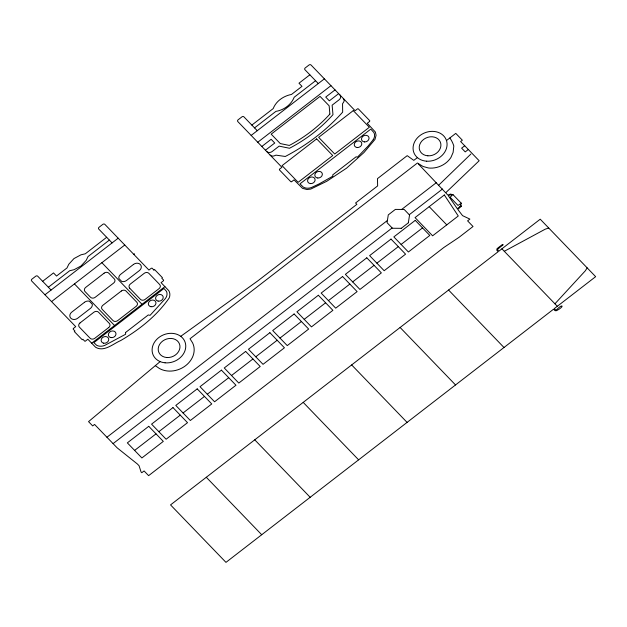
<?xml version="1.0" encoding="UTF-8"?>
<svg xmlns="http://www.w3.org/2000/svg" width="627" height="627" viewBox="0 0 627 627"><rect width="100%" height="100%" fill="white"/><g stroke="black" fill="none" stroke-linecap="round" stroke-linejoin="round"><path stroke-width="0.94" d="M408.342 222.773L409.556 215.03L404.188 209.465L395.371 209.402L388.285 214.881L387.063 222.695L392.431 228.259L401.17 228.322M461.535 205.585L461.237 206.322M461.182 206.416L457.788 209.41L462.561 215.649L469.882 219.089L467.593 220.853L473.032 226.504L459.003 237.343L443.869 247.477L148.623 475.65L144.085 470.948L141.796 472.719L141.051 471.943L139.061 465.736L137.368 463.988L117.139 447.827L94.575 424.432L92.671 425.905L88.54 421.626L160.136 361.607M587.162 267.862L585.328 270.793L554.934 303.797M438.775 185.114L470.869 154.062M445.938 192.544L479.161 160.747L460.633 141.53L462.35 140.205L455.766 133.379L446.479 140.558M73.241 328.564L75.718 326.651L31.64 280.943A1.466 1.223 -22.4 0 1 31.914 279.156L35.731 276.209A1.466 1.223 -22.4 0 1 37.738 276.225L42.652 281.311L53.514 272.917L56.524 276.037L67.011 267.933L68.782 264.249L73.962 258.575L80.985 254.813L85.311 253.786L106.668 237.288M309.848 74.817L298.977 83.211L301.995 86.338L291.508 94.442C283.647 95.907 276.17 100.955 273.2 108.581L251.85 125.086L243.934 116.873A1.466 1.223 -22.4 0 0 241.92 116.865L238.111 119.812A1.466 1.223 -22.4 0 0 237.829 121.591L281.915 167.299L279.43 169.212M48.357 287.237L69.707 270.731L74.041 269.704L81.063 265.942L86.244 260.276L88.015 256.584L109.364 240.086M254.546 127.884L275.904 111.379C283.835 110.086 291.187 104.764 294.204 97.232L315.553 80.734M44.972 294.768L118.189 238.189M251.161 135.416L324.378 78.837M51.555 301.595L124.773 245.016M257.744 142.243L330.962 85.664M261.827 146.475L271.13 139.28L274.744 143.027L265.44 150.214M335.037 89.896L325.734 97.083L329.34 100.829L338.651 93.635M80.005 322.952L93.885 312.222A3.394 2.829 -22.4 0 1 98.549 312.238L109.341 323.438A3.394 2.829 -22.4 0 1 108.683 327.56M151.428 268.144L148.936 270.065L104.85 224.364A1.466 1.223 -22.4 0 0 102.844 224.348L99.027 227.295A1.466 1.223 -22.4 0 0 98.752 229.074L112.084 242.9M153.913 270.057L154.563 269.547L162.464 277.737L161.805 278.239L163.631 280.128M163.537 280.724L161.061 282.644L168.804 290.669C170.129 292.856 170.176 295.654 169.18 297.974C156.844 315.804 139.272 329.724 120.643 340.586C113.33 343.627 104.106 352.398 95.594 347.248L87.851 339.223L85.264 341.206M369.726 121.372L367.25 123.292L375.377 132.046L376.075 135.26L374.985 139.437L363.973 152.533L346.606 168.13L326.839 181.242L310.757 189.08L306.916 189.511L302.527 188.351L294.039 179.871L291.437 181.861M108.683 327.56L94.802 338.29A3.394 2.829 -22.4 0 1 90.147 338.274L79.347 327.075A3.394 2.829 -22.4 0 1 80.013 322.952M91.691 343.204L164.901 286.625M464.717 145.762L461.613 148.16L465.226 151.899L468.322 149.5M106.927 437.246L387.408 220.477M401.688 209.442L436.384 182.629M113.079 443.618L392.141 227.954M409.259 214.724L442.529 189.009M401.241 228.322L408.334 222.844M134.617 450.405L156.029 433.86M158.843 431.682L180.255 415.137M183.068 412.958L204.48 396.413M207.294 394.234L228.706 377.689M231.528 375.51L252.932 358.965M255.753 356.787L277.165 340.242M279.979 338.063L301.391 321.518M304.205 319.339L325.617 302.794M328.43 300.615L349.842 284.07M352.664 281.891L374.068 265.346M376.89 263.168L398.302 246.623M401.115 244.444L422.527 227.899M180.748 336.323L258.065 280.692L356.873 204.331L355.572 202.976L377.634 185.921L377.47 178.64L407.213 155.653L413.773 160.363L417.41 157.62M357.625 108.785L355.125 110.72L311.039 65.012A1.466 1.223 -22.4 0 0 309.033 64.996L305.216 67.943A1.466 1.223 -22.4 0 0 304.941 69.722L318.273 83.548M504.296 251.294L545.208 229.192L548.711 228.001M453.149 194.793L450.429 194.072L447.897 195.107L418.452 164.047M155.316 365.651L159.391 368.48A22.023 18.324 -22.4 0 0 185.647 365.659A22.023 18.324 -22.4 0 0 192.567 342.82L190.02 338.76L417.441 162.996L423.029 166.469L428.272 167.934A18.395 15.307 -22.4 0 0 430.247 168.107A20.542 17.086 -22.4 0 0 449.904 158.905A18.402 15.314 -22.4 0 0 451.001 157.306L453.109 152.439L453.815 145.981A41.163 34.25 -22.4 0 0 449.857 137.948M453.196 194.84L461.088 203.03M501.906 248.817L557.325 306.282M358.268 108.808L369.82 120.784M429.197 206.659L446.769 224.874M448.571 290.035L503.99 347.499M257.266 130.698L251.85 125.086M266.585 151.405L266.655 151.475A4.052 3.37 -22.4 0 0 272.189 151.499L279.133 146.13L289.502 148.262A133.974 111.457 -22.4 0 0 332.976 114.663L332.138 105.171L339.082 99.803A4.052 3.37 -22.4 0 0 339.85 94.881M279.344 169.807L290.889 181.783M400.112 327.482L455.539 384.947M351.661 364.93L407.088 422.394M303.209 402.377L358.628 459.842M152.079 268.16L153.889 270.033M129.679 288.177L140.479 299.377A3.394 2.829 -22.4 0 0 145.127 299.385L159.015 288.663A3.394 2.829 -22.4 0 0 159.681 284.533L148.873 273.341A3.394 2.829 -22.4 0 0 144.226 273.325L130.338 284.055A3.394 2.829 -22.4 0 0 129.679 288.177M101.887 262.697L142.023 304.307M254.75 439.825L310.177 497.289M74.433 283.913L114.569 325.523M51.077 290.05L42.652 281.311M73.147 329.159L74.958 331.032L74.323 331.558L82.223 339.748L82.874 339.238L84.7 341.135M206.299 477.272L261.718 534.737M461.135 203.07L461.558 204.002M270.104 155.049A4.052 3.37 -22.4 0 0 274.265 155.841L275.99 155.143L285.301 156.476A176.79 147.079 -22.4 0 0 342.663 112.139L342.554 103.706L343.572 102.272A4.052 3.37 -22.4 0 0 343.314 98.47M125.596 332.475L125.596 334.262L104.866 345.336A8.809 7.328 -22.4 0 1 96.644 345.289L93.87 342.624L163.945 288.475L166.476 291.32A8.809 7.328 -22.4 0 1 165.332 298.601L150.065 315.35L148.285 314.942L125.596 332.475M503.003 244.828L497.963 249.005A1.003 0.831 -22.4 0 0 497.689 249.617A1.019 0.846 -22.4 0 0 497.799 250.016L498.88 251.153L540.223 219.199L595.65 276.664L554.299 308.617L555.31 309.66A1.011 0.839 -22.4 0 0 556.658 309.675C562.803 303.225 564.856 306.211 556.995 310.428A1.983 1.654 -22.4 0 1 554.738 310.412L553.539 309.205L225.971 562.364L170.544 504.9L498.12 251.74L496.858 250.322L496.874 249.076A1.999 1.662 -22.4 0 1 497.446 248.339L502.243 244.632L503.003 244.828M373.245 139.688L368.002 146.162L357.453 157.158L356.128 156.789L332.678 174.909L332.898 176.14L319.206 183.876L311.29 187.575A9.287 7.728 -22.4 0 1 303.421 187.199L299.965 183.868L370.8 129.123L373.982 132.665A9.287 7.728 -22.4 0 1 373.245 139.688M329.88 114.098L327.717 116.45A130.894 108.902 -22.4 0 1 292.245 143.865L289.337 145.44L280.285 143.575L271.185 134.147L320.052 96.386L329.151 105.814L329.88 114.098M460.022 206.565L457.31 208.728L448.368 195.789L449.12 195.263A3.08 2.563 -22.4 0 1 452.208 195.287L450.1 197.231L457.992 205.421L460.453 203.83A3.08 2.563 -22.4 0 1 460.022 206.565M104.129 273.153L85.672 287.417A3.409 2.837 -22.4 0 0 85.029 291.555L90.531 297.269A3.409 2.837 -22.4 0 0 95.194 297.3L113.652 283.036A3.409 2.837 -22.4 0 0 114.302 278.897L108.792 273.184A3.409 2.837 -22.4 0 0 104.129 273.153M133.959 254.209L134.444 254.092L133.959 254.209M84.488 302.285L71.752 312.128A5.008 4.17 -22.4 0 0 70.804 318.21A5.008 4.17 -22.4 0 0 77.662 318.257L90.398 308.413A5.008 4.17 -22.4 0 0 92.302 304.267L89.347 301.203A5.008 4.17 -22.4 0 0 84.488 302.285M133.465 264.437L120.729 274.281A5.016 4.17 -22.4 0 0 118.824 278.419L121.779 281.492A5.016 4.17 -22.4 0 0 126.638 280.41L139.382 270.566A5.008 4.17 -22.4 0 0 140.33 264.484A5.008 4.17 -22.4 0 0 133.465 264.429M316.666 138.888L282.056 165.646L298.131 182.316L332.749 155.559L316.666 138.888M353.275 110.603L318.657 137.352L334.732 154.023L369.35 127.265L353.275 110.603M121.34 291.006L102.883 305.271A3.394 2.829 -22.4 0 0 102.225 309.393L113.025 320.593A3.394 2.829 -22.4 0 0 117.68 320.609L136.137 306.344A3.394 2.829 -22.4 0 0 136.804 302.214L125.996 291.022A3.394 2.829 -22.4 0 0 121.348 291.006M444.331 194.966L415.05 217.6L432.614 235.807L458.266 215.986L444.331 194.966M148.748 426.313L127.344 442.866L141.89 457.953L163.302 441.4L148.748 426.313M172.981 407.589L151.569 424.142L166.116 439.229L187.528 422.676L172.981 407.589M197.207 388.865L175.795 405.418L190.342 420.505L211.754 403.953L197.207 388.865M221.433 370.142L200.021 386.694L214.575 401.782L235.979 385.229L221.433 370.142M245.659 351.418L224.247 367.971L238.801 383.058L260.213 366.505L245.659 351.418M269.884 332.694L248.48 349.247L263.026 364.334L284.439 347.781L269.884 332.694M294.118 313.978L272.706 330.523L287.252 345.61L308.664 329.057L294.118 313.978M318.344 295.254L296.932 311.799L311.478 326.886L332.89 310.334L318.344 295.254M342.569 276.531L321.157 293.075L335.711 308.163L357.116 291.61L342.569 276.531M366.795 257.807L345.383 274.352L359.937 289.439L381.349 272.886L366.795 257.807M391.021 239.083L369.616 255.628L384.163 270.715L405.575 254.162L391.021 239.083M415.254 220.359L393.842 236.904L408.389 251.991L429.801 235.438L415.254 220.359M165.081 362.814A17.219 14.327 -22.4 0 0 185.051 342.052A17.219 14.327 -22.4 0 0 156.664 339.458A17.219 14.327 -22.4 0 0 165.081 362.814M426.658 161.194A17.399 14.476 -22.4 0 0 446.205 139.782A17.399 14.476 -22.4 0 0 417.347 137.916A17.399 14.476 -22.4 0 0 426.658 161.194M103.667 343.188A3.911 3.26 -22.4 0 0 108.69 338.854A3.911 3.26 -22.4 0 0 102.436 337.655A3.911 3.26 -22.4 0 0 103.667 343.188M158.129 301.101A3.911 3.26 -22.4 0 0 163.153 296.767A3.911 3.26 -22.4 0 0 156.899 295.568A3.911 3.26 -22.4 0 0 158.129 301.101M110.908 337.592A3.911 3.26 -22.4 0 0 115.932 333.258A3.911 3.26 -22.4 0 0 109.678 332.059A3.911 3.26 -22.4 0 0 110.908 337.592M150.888 306.697A3.911 3.26 -22.4 0 0 155.911 302.363A3.911 3.26 -22.4 0 0 149.657 301.164A3.911 3.26 -22.4 0 0 150.888 306.697M357.257 147.533A3.872 3.221 -22.4 0 0 361.622 142.784A3.872 3.221 -22.4 0 0 355.211 142.345A3.872 3.221 -22.4 0 0 357.257 147.533M364.506 141.929A3.872 3.221 -22.4 0 0 368.872 137.18A3.872 3.221 -22.4 0 0 362.453 136.741A3.872 3.221 -22.4 0 0 364.506 141.929M317.811 178.013A3.872 3.221 -22.4 0 0 322.176 173.264A3.872 3.221 -22.4 0 0 315.765 172.825A3.872 3.221 -22.4 0 0 317.811 178.013M310.569 183.617A3.872 3.221 -22.4 0 0 314.934 178.867A3.872 3.221 -22.4 0 0 308.523 178.429A3.872 3.221 -22.4 0 0 310.569 183.617M166.821 357.523A11.145 9.272 -22.4 0 0 179.455 343.886A11.145 9.272 -22.4 0 0 160.998 342.554A11.145 9.272 -22.4 0 0 166.821 357.523M427.873 155.809A11.114 9.248 -22.4 0 0 440.381 142.157A11.114 9.248 -22.4 0 0 421.963 140.926A11.114 9.248 -22.4 0 0 427.873 155.809"/></g></svg>
